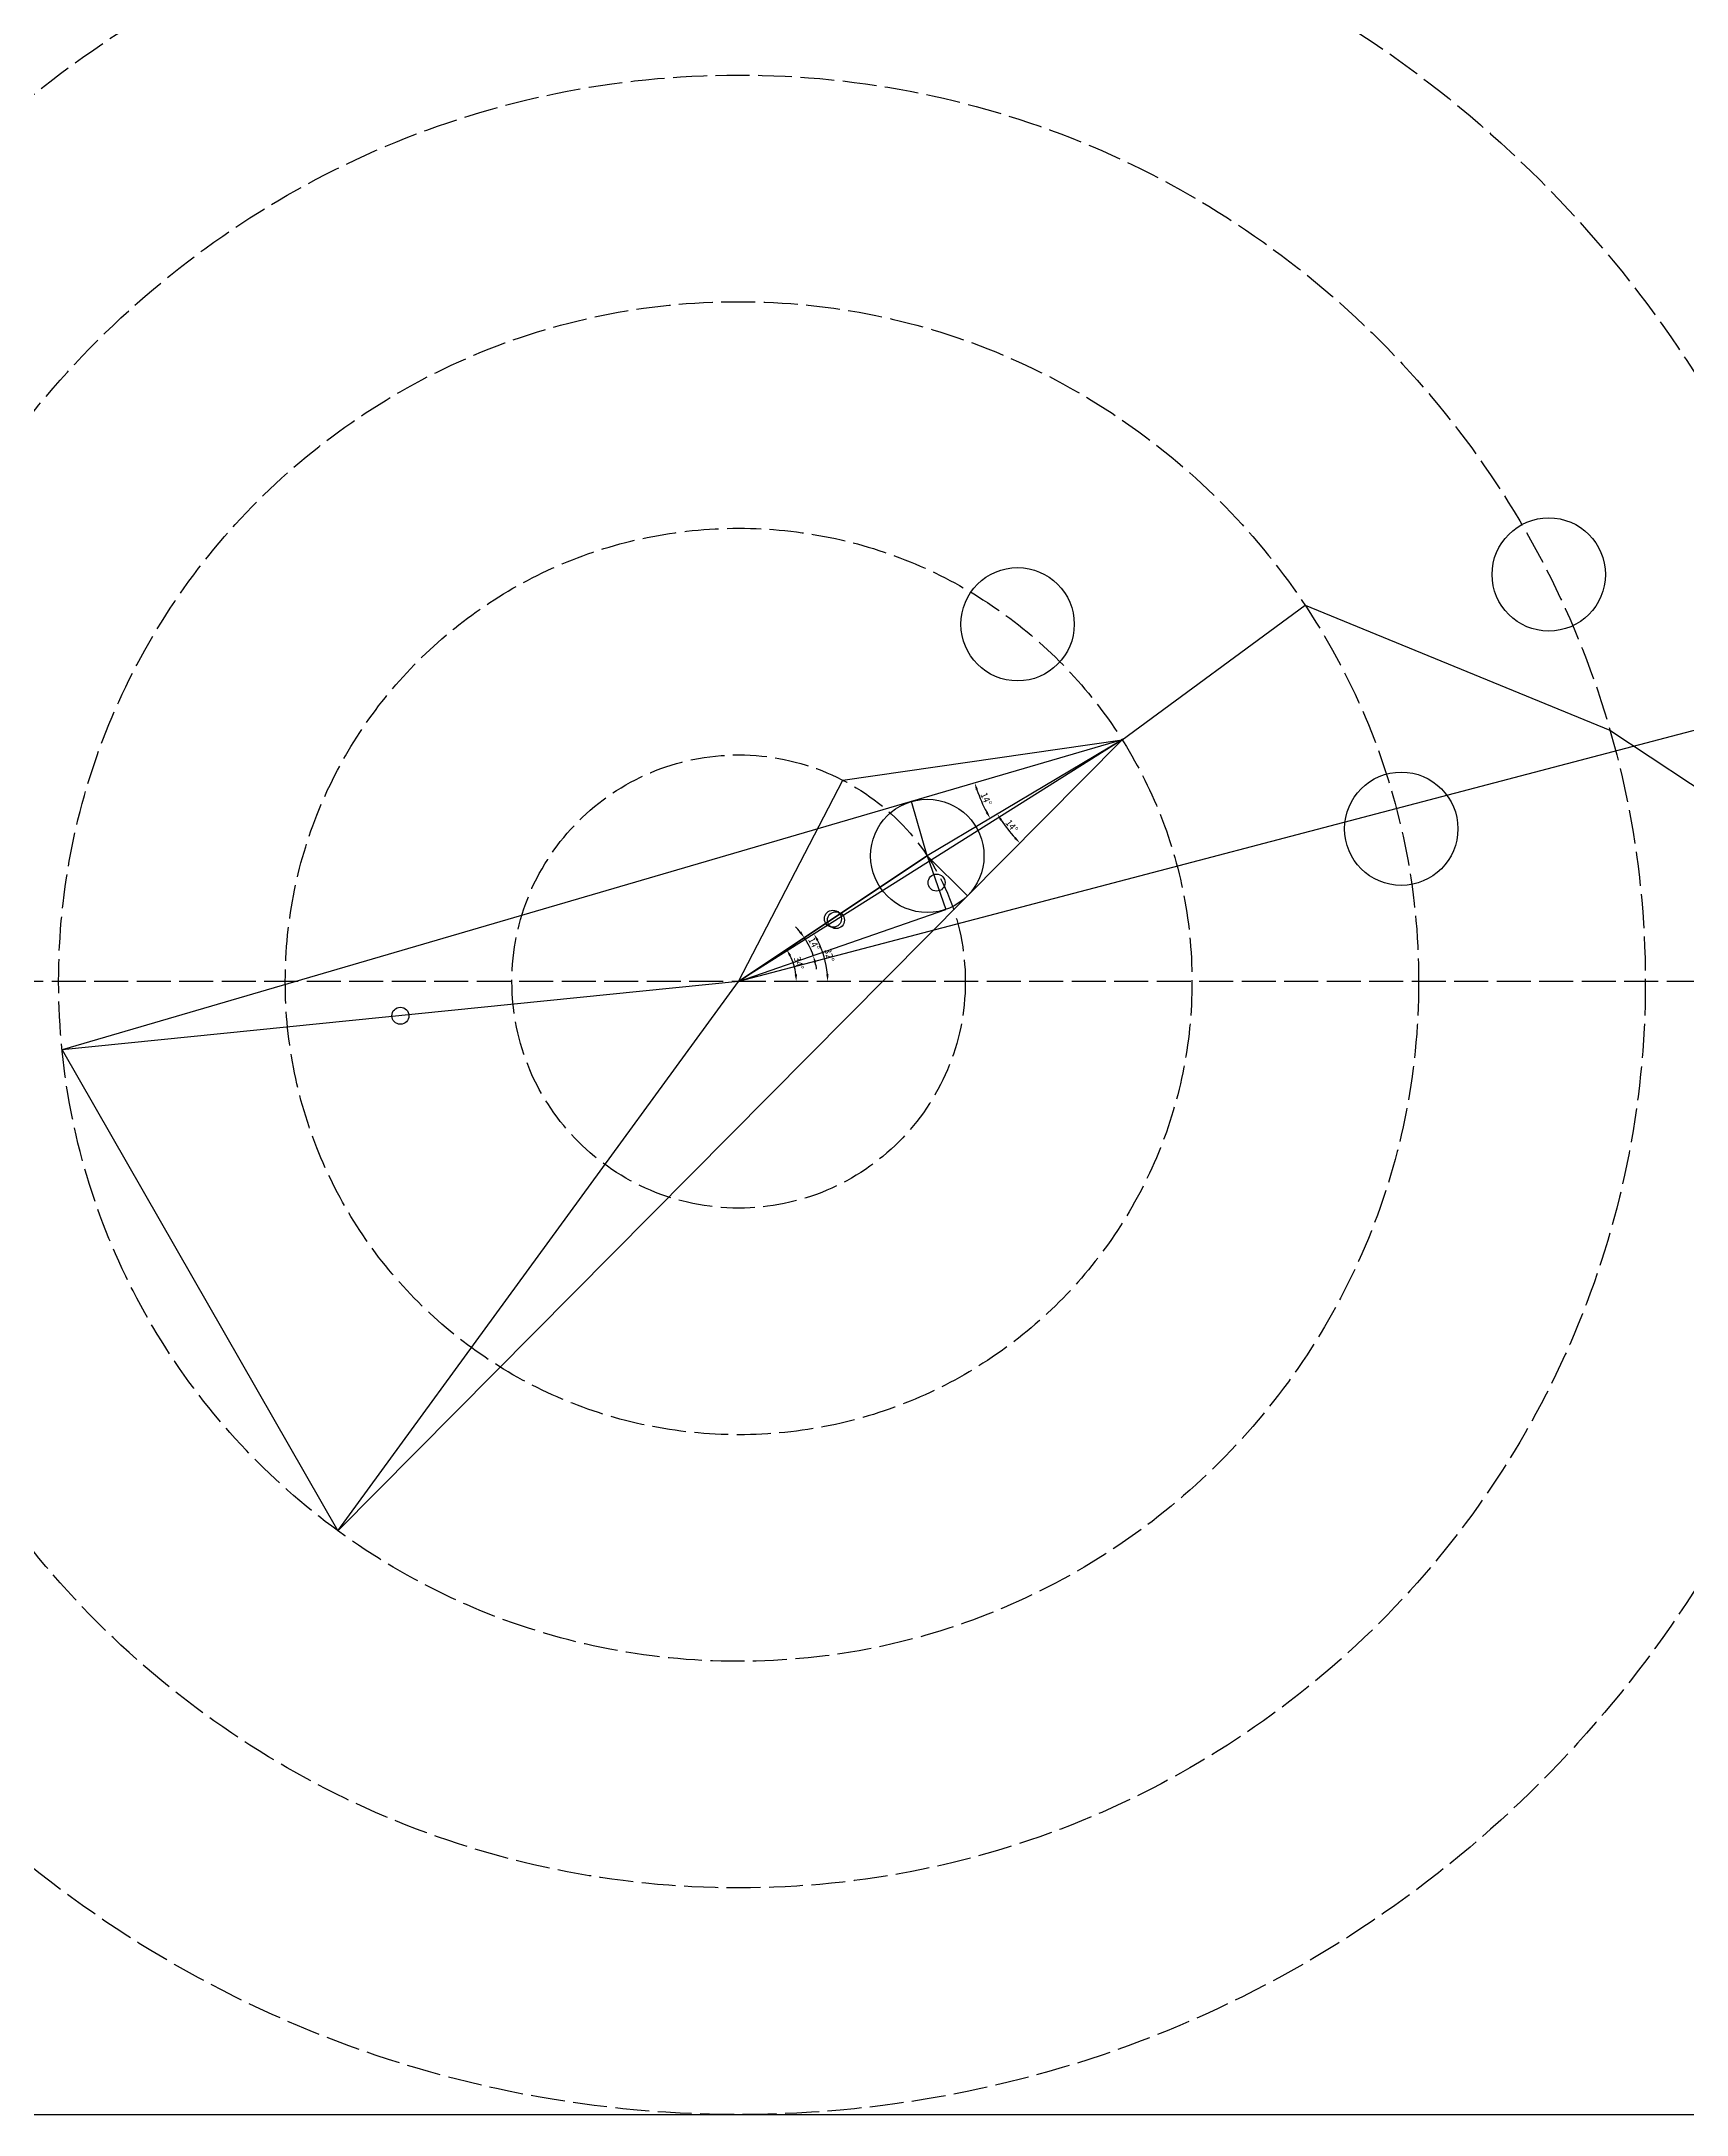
# Model space of a CAD drawing. Header units: millimetres. Extents: x 3921 to 9559, y -3868 to 8803.
# Drawn here: x 4220 to 4801, y 3555 to 4286 of the extents above; entities that cross this region are included whole.
import ezdxf

# ---------------------------------------------------------------- set-up
doc = ezdxf.new("R2010")
doc.units = ezdxf.units.MM
doc.linetypes.add('ACAD_ISO02W100', pattern=[15, 12, -3])
for name, color, linetype in [('1', 3, 'Continuous'), ('3', 6, 'Continuous'), ('极径圆', 7, 'ACAD_ISO02W100'), ('路径', 2, 'Continuous'), ('障碍物圆', 1, 'Continuous')]:
    doc.layers.add(name, color=color, linetype=linetype)
doc.styles.get("Standard").update_dxf_attribs({"font": ''})
doc.styles.get('Standard').set_extended_font_data('SimSun')
doc.dimstyles.new('ISO-25', dxfattribs={"dimtxt": 2.5, "dimasz": 2.5, "dimexe": 1.25, "dimexo": 0.625, "dimtad": 1, "dimtxsty": 'Standard', "dimcen": 2.5, "dimadec": 0, "dimazin": 0, "dimtfac": 1, "dimtmove": 0, "dimatfit": 3, "dimfxl": 1, "dimarcsym": 0})

# ---------------------------------------------------------------- blocks, each defined once
blk = doc.blocks.new('*D1')
at = {"layer": '1', "color": 0, "lineweight": -2, "transparency": 16777216}
for start, end in [(38.80415, 43.94588), (19.1849, 33.66242), (8.90144, 14.04317)]:
    blk.add_arc((4466.36, 3954.53), 27.87, start, end, dxfattribs=at)
at = {"layer": '1', "color": 0, "transparency": 16777216}
for points in [[(4488.42, 3972.24), (4487.74, 3971.75), (4489.56, 3969.98)], [(4493, 3961.18), (4493.8, 3961.41), (4492.68, 3963.69)]]:
    blk.add_solid(points, dxfattribs=at)
at = {"layer": 'Defpoints', "color": 0, "transparency": 16777216}
for p in [(4532.95, 3998.88), (4539.52, 3979.99), (4491.82, 3965.87), (4466.36, 3954.53), (4466.36, 3954.53)]:
    blk.add_point(p, dxfattribs=at)
at = {"layer": '1', "color": 0, "transparency": 16777216, "insert": (4493, 3967.77), "char_height": 2.5, "attachment_point": 5, "rotation": 296.42366}
blk.add_mtext('14°', dxfattribs=at)
blk = doc.blocks.new('*D2')
at = {"layer": '1', "color": 0, "lineweight": -2, "transparency": 16777216}
blk.add_arc((4466.36, 3954.53), 20.34, 7.04548, 26.61693, dxfattribs=at)
at = {"layer": '1', "color": 0, "transparency": 16777216}
for points in [[(4484.19, 3963.44), (4484.91, 3963.86), (4483.3, 3965.81)], [(4486.97, 3957.05), (4486.14, 3957), (4486.71, 3954.53)]]:
    blk.add_solid(points, dxfattribs=at)
at = {"layer": 'Defpoints', "color": 0, "transparency": 16777216}
for p in [(4532.95, 3998.88), (3920.93, 3954.53), (4466.36, 3954.53), (4486.32, 3958.49), (5120.93, 3954.53)]:
    blk.add_point(p, dxfattribs=at)
at = {"layer": '1', "color": 0, "transparency": 16777216, "insert": (4487.63, 3960.97), "char_height": 2.5, "attachment_point": 5, "rotation": 286.83121}
blk.add_mtext('34°', dxfattribs=at)
blk = doc.blocks.new('*D9')
at = {"layer": '3', "color": 0, "lineweight": -2, "transparency": 16777216}
blk.add_arc((4466.36, 3954.53), 31.43, 4.5589, 27.66036, dxfattribs=at)
at = {"layer": '3', "color": 0, "transparency": 16777216}
for points in [[(4493.84, 3968.91), (4494.56, 3969.33), (4492.95, 3971.29)], [(4498.11, 3957.05), (4497.28, 3957.01), (4497.79, 3954.53)]]:
    blk.add_solid(points, dxfattribs=at)
at = {"layer": 'Defpoints', "color": 0, "transparency": 16777216}
for p in [(4669.41, 4082.49), (4497.24, 3960.39), (3920.93, 3954.53), (4466.36, 3954.53), (5120.93, 3954.53)]:
    blk.add_point(p, dxfattribs=at)
at = {"layer": '3', "color": 0, "transparency": 16777216, "insert": (4498.36, 3963.77), "char_height": 2.5, "attachment_point": 5, "rotation": 286.10963}
blk.add_mtext('32°', dxfattribs=at)
blk = doc.blocks.new('*D12')
at = {"layer": '3', "color": 0, "lineweight": -2, "transparency": 16777216}
blk.add_arc((4601.73, 4039.84), 54.21, 198.9515, 208.1344, dxfattribs=at)
at = {"layer": '3', "color": 0, "transparency": 16777216}
for points in [[(4550.06, 4022.11), (4550.85, 4022.36), (4549.7, 4024.62)], [(4554.28, 4014.48), (4553.56, 4014.07), (4555.15, 4012.1)]]:
    blk.add_solid(points, dxfattribs=at)
at = {"layer": 'Defpoints', "color": 0, "transparency": 16777216}
for p in [(4601.73, 4039.84), (4601.73, 4039.84), (4551.16, 4020.3), (4532.95, 3998.88), (4227.58, 3930.37)]:
    blk.add_point(p, dxfattribs=at)
at = {"layer": '3', "color": 0, "transparency": 16777216, "insert": (4553.75, 4018.93), "char_height": 2.5, "attachment_point": 5, "rotation": 293.54295}
blk.add_mtext('14°', dxfattribs=at)
blk = doc.blocks.new('*D13')
at = {"layer": '3', "color": 0, "lineweight": -2, "transparency": 16777216}
blk.add_arc((4601.73, 4039.84), 51.27, 213.57112, 222.45105, dxfattribs=at)
at = {"layer": '3', "color": 0, "transparency": 16777216}
for points in [[(4558.65, 4011.27), (4559.36, 4011.71), (4557.68, 4013.6)], [(4564.2, 4005.52), (4563.6, 4004.94), (4565.63, 4003.43)]]:
    blk.add_solid(points, dxfattribs=at)
at = {"layer": 'Defpoints', "color": 0, "transparency": 16777216}
for p in [(4601.73, 4039.84), (4601.73, 4039.84), (4560.04, 4009.99), (4532.95, 3998.88), (4324.91, 3760.65)]:
    blk.add_point(p, dxfattribs=at)
at = {"layer": '3', "color": 0, "transparency": 16777216, "insert": (4562.81, 4009.42), "char_height": 2.5, "attachment_point": 5, "rotation": 308.01108}
blk.add_mtext('14°', dxfattribs=at)
blk = doc.blocks.new('*D39')
at = {"color": 0, "lineweight": -2, "transparency": 16777216}
blk.add_arc((8736.17, 4094.62), 20.13, 7.1209, 100.83869, dxfattribs=at)
at = {"color": 0, "transparency": 16777216}
for points in [[(8732.48, 4113.99), (8732.28, 4114.79), (8729.96, 4113.77)], [(8756.56, 4097.14), (8755.72, 4097.09), (8756.29, 4094.62)]]:
    blk.add_solid(points, dxfattribs=at)
at = {"layer": 'Defpoints', "color": 0, "transparency": 16777216}
for p in [(8662.16, 4322.93), (8752.45, 4106.45), (8496.17, 4094.62), (8736.17, 4094.62), (8976.17, 4094.62)]:
    blk.add_point(p, dxfattribs=at)

msp = doc.modelspace()

# ---------------------------------------------------------------- linework, layer by layer
msp.add_line((3920.933, 3554.533), (5120.933, 3554.533))
at = {"layer": '1'}
for p, q in [((4853.211, 4056.263), (4466.363, 3954.533)), ((4466.363, 3954.533), (4532.948, 3998.877)), ((4532.948, 3998.877), (4539.521, 3979.987)), ((4466.363, 3954.533), (4539.521, 3979.987))]:
    msp.add_line(p, q, dxfattribs=at)
for centre in [(4536.235, 3989.432), (4499.656, 3976.705)]:
    msp.add_circle(centre, 3, dxfattribs=at)
at = {"layer": '3'}
for p, q in [((4601.725, 4039.839), (4227.583, 3930.369)), ((4601.725, 4039.839), (4324.913, 3760.647)), ((4601.725, 4039.839), (4466.363, 3954.533)), ((4601.725, 4039.839), (4532.948, 3998.877)), ((4532.948, 3998.877), (4527.332, 4018.072)), ((4532.948, 3998.877), (4466.363, 3954.533)), ((4532.948, 3998.877), (4547.151, 3984.795)), ((4466.363, 3954.533), (4227.583, 3930.369)), ((4324.913, 3760.647), (4466.363, 3954.533)), ((4227.583, 3930.369), (4324.913, 3760.647))]:
    msp.add_line(p, q, dxfattribs=at)
for centre in [(4500.722, 3976.186), (4346.973, 3942.451)]:
    msp.add_circle(centre, 3, dxfattribs=at)
at = {"layer": '极径圆'}
msp.add_line((5120.933, 3954.533), (3920.933, 3954.533), dxfattribs=at)
for radius in [400, 320, 240, 160, 80]:
    msp.add_circle((4466.363, 3954.533), radius, dxfattribs=at)
at = {"layer": '路径'}
for p, q in [((4601.725, 4039.839), (4666.255, 4087.361)), ((4666.255, 4087.361), (4773.828, 4043.219)), ((4773.828, 4043.219), (4865.366, 3982.751)), ((4503.086, 4025.606), (4601.725, 4039.839)), ((4466.363, 3954.533), (4503.086, 4025.606))]:
    msp.add_line(p, q, dxfattribs=at)
at = {"layer": '障碍物圆'}
for centre in [(4752.286, 4098.228), (4564.811, 4080.66), (4700.227, 4008.454), (4532.948, 3998.877)]:
    msp.add_circle(centre, 20, dxfattribs=at)

# ---------------------------------------------------------------- dimensions: what is measured, and where the dimension line sits
dim = msp.add_angular_dim_2l(base=(8752.453, 4106.448), line1=((8662.163, 4322.927), (8736.166, 4094.621)), line2=((8976.166, 4094.621), (8496.166, 4094.621)), text=' ', dimstyle='ISO-25', override={"dimtad": 3})
dim.commit()
dim.dimension.update_dxf_attribs({"geometry": '*D39', "text_midpoint": (4658.167, 8469.378)})
at = {"layer": '1'}
for base, line1, line2, picture, middle in [((4486.318, 3958.491), ((5120.933, 3954.533), (3920.933, 3954.533)), ((4466.363, 3954.533), (4532.948, 3998.877)), '*D2', (4487.63, 3960.966)), ((4491.819, 3965.872), ((4466.363, 3954.533), (4532.948, 3998.877)), ((4466.363, 3954.533), (4539.521, 3979.987)), '*D1', (4492.998, 3967.768))]:
    dim = msp.add_angular_dim_2l(base=base, line1=line1, line2=line2, dimstyle='ISO-25', dxfattribs=at)
    dim.commit()
    dim.dimension.update_dxf_attribs({"geometry": picture, "text_midpoint": middle})
at = {"layer": '3'}
for base, line1, line2, picture, middle in [((4497.241, 3960.389), ((4669.406, 4082.491), (4466.363, 3954.533)), ((5120.933, 3954.533), (3920.933, 3954.533)), '*D9', (4498.358, 3963.774)), ((4551.162, 4020.296), ((4601.725, 4039.839), (4532.948, 3998.877)), ((4601.725, 4039.839), (4227.583, 3930.369)), '*D12', (4553.748, 4018.935)), ((4560.038, 4009.993), ((4601.725, 4039.839), (4324.913, 3760.647)), ((4601.725, 4039.839), (4532.948, 3998.877)), '*D13', (4562.807, 4009.42))]:
    dim = msp.add_angular_dim_2l(base=base, line1=line1, line2=line2, dimstyle='ISO-25', dxfattribs=at)
    dim.commit()
    dim.dimension.update_dxf_attribs({"geometry": picture, "text_midpoint": middle})

doc.saveas('drawing.dxf')
